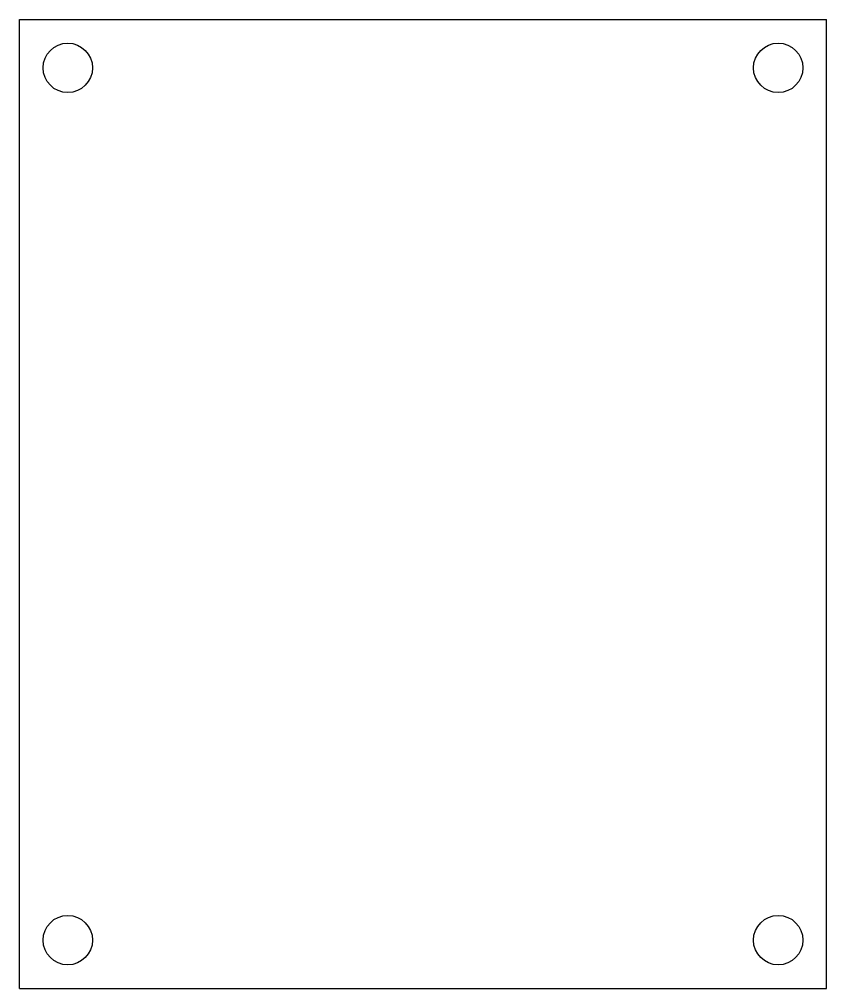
# Model space of a CAD drawing. Header units: millimetres. Extents: x 25 to 75, y 25 to 85.
import ezdxf

# ---------------------------------------------------------------- set-up
doc = ezdxf.new("R2010")
doc.units = ezdxf.units.MM
doc.layers.add('Mechanical1', color=6, linetype='Continuous')

msp = doc.modelspace()

# ---------------------------------------------------------------- linework, layer by layer
at = {"layer": 'Mechanical1'}
for p, q in [((25, 25), (25, 85)), ((25, 85), (75, 85)), ((75, 25), (75, 85)), ((25, 25), (75, 25))]:
    msp.add_line(p, q, dxfattribs=at)
for centre in [(28, 82), (72, 82), (28, 28), (72, 28)]:
    msp.add_circle(centre, 1.53, dxfattribs=at)

doc.saveas('drawing.dxf')
